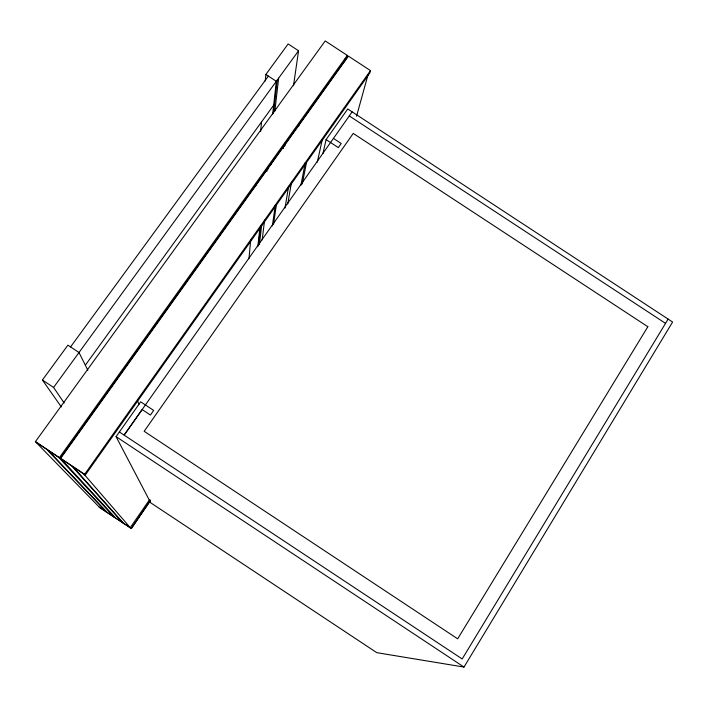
<?xml version="1.0" encoding="UTF-8"?>
<svg xmlns="http://www.w3.org/2000/svg" width="708" height="708" viewBox="0 0 708 708"><rect width="100%" height="100%" fill="white"/><g stroke="black" fill="none" stroke-linecap="round" stroke-linejoin="round"><path stroke-width="1.06" d="M248.968 258.756L250.676 240.109M255.606 186.346L255.809 184.151M260.632 131.493L261.535 121.626M265.261 81.031L265.863 74.446L288.147 43.958L298.555 50.781L293.501 85.721M257.8 246.738L259.889 228.118M272.66 114.183L276.341 81.323L265.863 74.446M258.517 244.809L260.632 226.144M266.854 171.265L267.102 169.07M273.456 113.094L277.182 80.163M259.402 244.632L261.686 224.914M268.137 169.053L268.394 166.867M274.854 111.006L278.651 78.145M262.19 239.862L264.588 220.108M271.385 164.123L271.651 161.928M272.341 225.976L275.297 205.249M283.386 148.53L283.855 145.255M273.527 224.374L276.368 204.762M284.899 145.945L285.377 142.68M284.997 208.072L288.634 186.292M298.626 126.387L298.988 124.21M287.775 203.86L291.51 182.142M300.856 185.461L305.281 162.654M302.272 183.938L306.537 162.256M317.308 162.167L322.282 139.547M322.928 153.53L326.096 139.591L347.743 108.979L672.6 322.025L463.988 667.06L376.789 652.67L150.751 502.839L116.068 436.641L140.68 401.825L153.68 410.419L150.432 415.038L142.14 409.56L124.112 435.119L349.301 115.935M344.557 61.8L345.3 58.569M347.292 55.401L346.725 57.87L60.145 458.395L35.4 441.677L325.22 40.94L347.292 55.401L59.41 457.607L60.145 458.395M356.575 116.13L368.036 74.729M370.488 70.596L369.824 72.995L85.261 475.05L60.614 458.403L348.398 56.127L370.488 70.596L84.641 474.333L85.261 475.05M668.131 319.096L462.182 658.971L119.369 431.969M149.468 499.839L130.245 527.655L84.155 474.351M150.123 501.273L131.316 528.513L150.485 500.078M352.124 111.846L349.256 115.908L665.547 323.37M85.323 365.195L273.669 105.173M64.145 402.994L53.596 387.435L298.555 50.781M70.552 346.929L268.367 76.092M61.348 406.967L42.409 380.028L67.906 345.177L79.004 352.513L87.836 370.24M333.415 138.379L341.212 143.494L338.318 147.609L326.096 139.591M42.409 380.028L53.596 387.435M116.068 436.641L463.988 667.06M35.4 441.677L59.41 457.607M60.614 458.403L84.641 474.333M99.226 507.078L115.085 517.743L99.633 507.494L36.365 442.668M115.51 517.884L131.06 528.212M131.316 528.513L115.855 518.256L61.446 459.297M47.109 449.792L106.209 511.707M48.303 450.589L106.979 512.22M59.056 457.713L113.961 516.858M72.198 466.43L122.493 522.513M73.393 467.218L123.263 523.026M137.52 400.533L138.954 404.675M647.847 326.724L457.678 638.828L144.158 431.296L353.23 133.414L647.847 326.724"/></g></svg>
